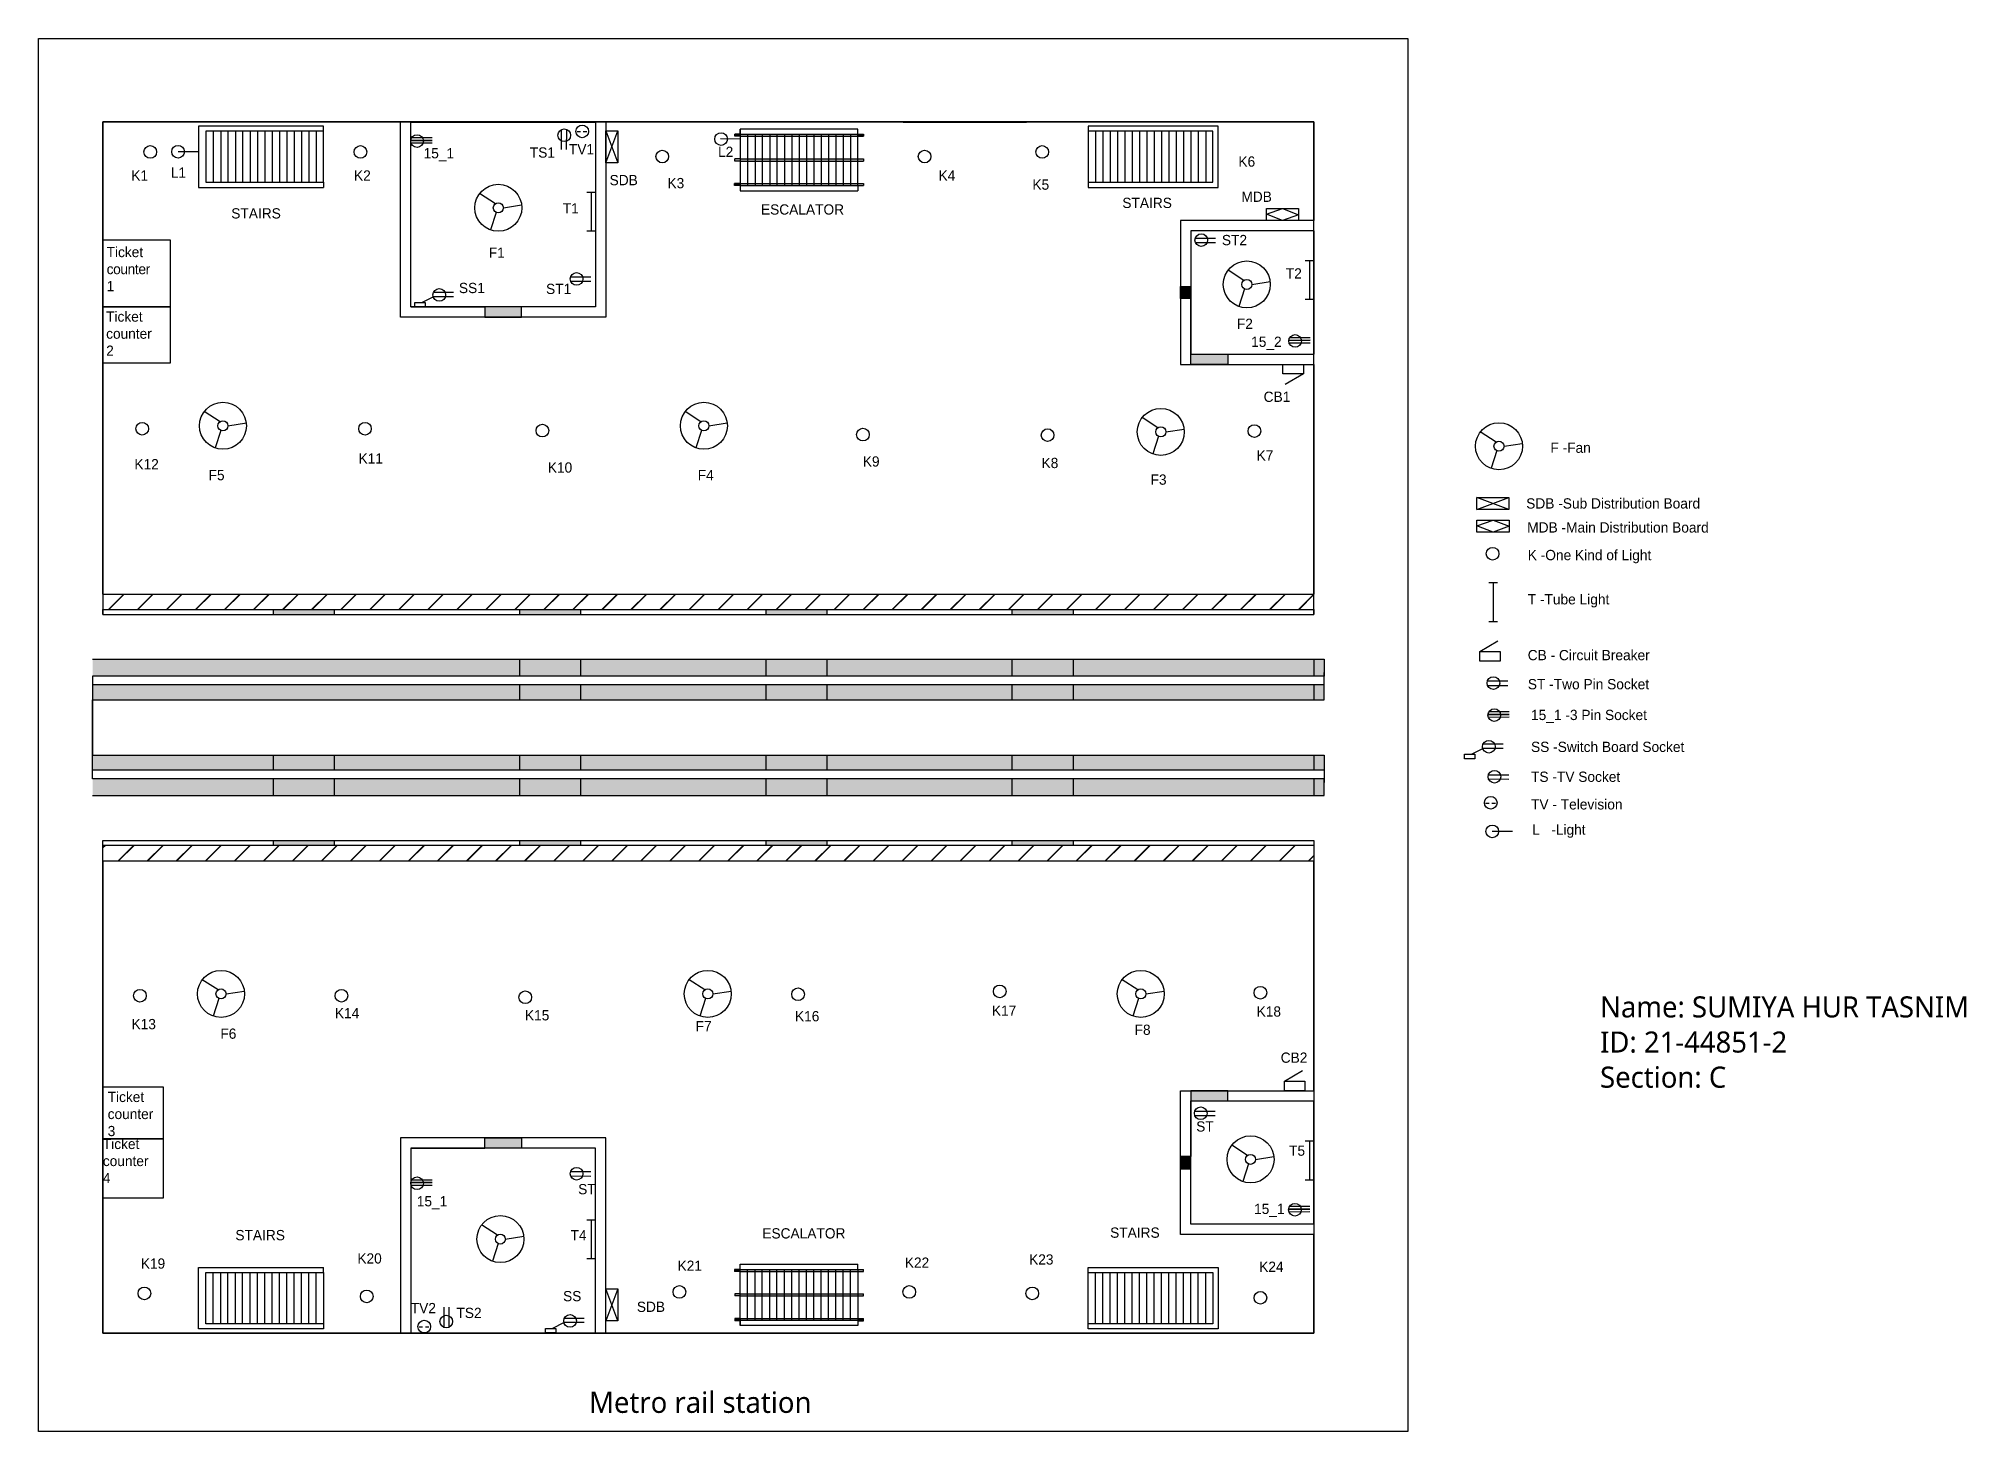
# Model space of a CAD drawing. Header units: inches. Extents: x 2428 to 4307, y 1922 to 3279.
import ezdxf

# ---------------------------------------------------------------- set-up
doc = ezdxf.new("R2010")
doc.units = ezdxf.units.IN
doc.linetypes.add('ACAD_ISO02W100', pattern=[15, 12, -3])
doc.dimstyles.new('Copy of ISO-25', dxfattribs={"dimtxt": 2.5, "dimasz": 2.5, "dimexe": 1.25, "dimexo": 0.625, "dimtad": 1, "dimlunit": 4, "dimtxsty": 'Standard', "dimcen": 2.5, "dimadec": 0, "dimazin": 0, "dimtfac": 1, "dimtmove": 0, "dimatfit": 3, "dimfxl": 1, "dimarcsym": 0})

msp = doc.modelspace()

# ---------------------------------------------------------------- hatches: boundary and pattern name
for color, points in [(256, [(3106.7, 3185.8), (3106.7, 3183.8), (3112.1, 3183.8), (3112.1, 3185.8)]), (256, [(3232.1, 3185.8), (3226.6, 3185.8), (3226.6, 3185.6), (3226.6, 3183.8), (3232.1, 3183.8)]), (256, [(3106.6, 3137.7), (3106.6, 3135.7), (3112.1, 3135.8), (3112.1, 3137.8)]), (60, [(3551.1, 3037.6), (3541.1, 3037.6), (3541.1, 3025.6), (3551.1, 3025.6)]), (60, [(2899.1, 3017.6), (2863.1, 3017.6), (2863.1, 3007.6), (2899.1, 3007.6)]), (60, [(3587.1, 2971.6), (3551.1, 2971.6), (3551.1, 2961.6), (3587.1, 2961.6)]), (60, [(2716.9, 2722.8), (2656.9, 2722.8), (2656.9, 2717.8), (2716.9, 2717.8)]), (60, [(2956.9, 2722.8), (2896.9, 2722.8), (2896.9, 2717.8), (2956.9, 2717.8)]), (60, [(3196.9, 2722.8), (3136.9, 2722.8), (3136.9, 2717.8), (3196.9, 2717.8)]), (60, [(3436.9, 2722.8), (3376.9, 2722.8), (3376.9, 2717.8), (3436.9, 2717.8)]), (60, [(3196.9, 2497.8), (3136.9, 2497.8), (3136.9, 2492.8), (3196.9, 2492.8)]), (60, [(3436.9, 2497.8), (3376.9, 2497.8), (3376.9, 2492.8), (3436.9, 2492.8)]), (60, [(3587.1, 2253.9), (3551.1, 2253.9), (3551.1, 2243.9), (3587.1, 2243.9)]), (60, [(2899.1, 2208), (2863.1, 2208), (2863.1, 2198), (2899.1, 2198)]), (60, [(3551.1, 2189.9), (3541.1, 2189.9), (3541.1, 2177.9), (3551.1, 2177.9)]), (256, [(3106.6, 2077.8), (3106.6, 2079.8), (3112.1, 2079.8), (3112.1, 2077.8)]), (256, [(3112.1, 2029.8), (3112.1, 2031.8), (3106.7, 2031.8), (3106.7, 2029.8)]), (256, [(3232.1, 2029.8), (3226.6, 2029.8), (3226.6, 2030), (3226.6, 2031.8), (3232.1, 2031.8)])]:
    msp.add_hatch(color=color).paths.add_polyline_path(points)
h = msp.add_hatch(color=256)
h.paths.add_polyline_path([(3119.3, 3185.8), (3112.1, 3185.8), (3112.1, 3183.8), (3119.3, 3183.8)])
h.paths.add_polyline_path([(3126.5, 3185.8), (3119.3, 3185.8), (3119.3, 3183.8), (3126.5, 3183.8)])
h.paths.add_polyline_path([(3133.6, 3185.8), (3126.5, 3185.8), (3126.5, 3183.8), (3133.6, 3183.8)])
h.paths.add_polyline_path([(3140.8, 3185.8), (3133.6, 3185.8), (3133.6, 3183.8), (3140.8, 3183.8)])
h.paths.add_polyline_path([(3147.9, 3185.8), (3140.8, 3185.8), (3140.8, 3183.8), (3147.9, 3183.8)])
h.paths.add_polyline_path([(3155.1, 3185.8), (3147.9, 3185.8), (3147.9, 3183.8), (3155.1, 3183.8)])
h.paths.add_polyline_path([(3162.3, 3185.8), (3155.1, 3185.8), (3155.1, 3183.8), (3162.3, 3183.8)])
h.paths.add_polyline_path([(3169.4, 3185.8), (3162.3, 3185.8), (3162.3, 3183.8), (3169.4, 3183.8)])
h.paths.add_polyline_path([(3176.6, 3185.8), (3169.4, 3185.8), (3169.4, 3183.8), (3176.6, 3183.8)])
h.paths.add_polyline_path([(3183.7, 3185.8), (3176.6, 3185.8), (3176.6, 3183.8), (3183.7, 3183.8)])
h.paths.add_polyline_path([(3190.9, 3185.8), (3183.7, 3185.8), (3183.7, 3183.8), (3190.9, 3183.8)])
h.paths.add_polyline_path([(3198, 3185.8), (3190.9, 3185.8), (3190.9, 3183.8), (3198, 3183.8)])
h.paths.add_polyline_path([(3205.2, 3185.8), (3198, 3185.8), (3198, 3183.8), (3205.2, 3183.8)])
h.paths.add_polyline_path([(3212.4, 3185.8), (3205.2, 3185.8), (3205.2, 3183.8), (3212.4, 3183.8)])
h.paths.add_polyline_path([(3219.5, 3185.8), (3212.4, 3185.8), (3212.4, 3183.8), (3219.5, 3183.8)])
h.paths.add_polyline_path([(3226.6, 3185.8), (3219.5, 3185.8), (3219.5, 3183.8), (3226.6, 3183.8)])
h = msp.add_hatch(color=256)
h.paths.add_polyline_path([(3232.1, 3137.7), (3226.6, 3137.7), (3226.6, 3135.8), (3226.6, 3135.7), (3232.1, 3135.7)])
h.paths.add_polyline_path([(3232.1, 3161.7), (3226.6, 3161.7), (3226.6, 3159.7), (3232.1, 3159.7)])
h.paths.add_polyline_path([(3112.1, 3161.7), (3106.7, 3161.7), (3106.7, 3159.6), (3112.1, 3159.6)])
h = msp.add_hatch(color=256)
h.paths.add_polyline_path([(3112.1, 3161.7), (3112.1, 3159.7), (3119.3, 3159.7), (3119.3, 3161.7)])
h.paths.add_polyline_path([(3119.3, 3161.7), (3119.3, 3159.7), (3126.5, 3159.7), (3126.5, 3161.7)])
h.paths.add_polyline_path([(3133.6, 3159.7), (3133.6, 3161.7), (3126.5, 3161.7), (3126.5, 3159.7)])
h.paths.add_polyline_path([(3140.8, 3159.7), (3140.8, 3161.7), (3133.6, 3161.7), (3133.6, 3159.7)])
h.paths.add_polyline_path([(3147.9, 3161.7), (3140.8, 3161.7), (3140.8, 3159.7), (3147.9, 3159.7)])
h.paths.add_polyline_path([(3147.9, 3161.7), (3147.9, 3159.7), (3155.1, 3159.7), (3155.1, 3161.7)])
h.paths.add_polyline_path([(3155.1, 3161.7), (3155.1, 3159.7), (3162.3, 3159.7), (3162.3, 3161.7)])
h.paths.add_polyline_path([(3169.4, 3159.7), (3169.4, 3161.7), (3162.3, 3161.7), (3162.3, 3159.7)])
h.paths.add_polyline_path([(3169.4, 3161.7), (3169.4, 3159.7), (3176.6, 3159.7), (3176.6, 3161.7)])
h.paths.add_polyline_path([(3183.7, 3159.7), (3183.7, 3161.7), (3176.6, 3161.7), (3176.6, 3159.7)])
h.paths.add_polyline_path([(3183.7, 3161.7), (3183.7, 3159.7), (3190.9, 3159.7), (3190.9, 3161.7)])
h.paths.add_polyline_path([(3198, 3159.7), (3198, 3161.7), (3190.9, 3161.7), (3190.9, 3159.7)])
h.paths.add_polyline_path([(3198, 3161.7), (3198, 3159.7), (3205.2, 3159.7), (3205.2, 3161.7)])
h.paths.add_polyline_path([(3205.2, 3159.7), (3212.4, 3159.7), (3212.4, 3161.7), (3205.2, 3161.7)])
h.paths.add_polyline_path([(3219.5, 3161.7), (3212.4, 3161.7), (3212.4, 3159.7), (3219.5, 3159.7)])
h.paths.add_polyline_path([(3219.5, 3161.7), (3219.5, 3159.7), (3226.6, 3159.7), (3226.6, 3161.7)])
h = msp.add_hatch(color=256)
h.paths.add_polyline_path([(3119.3, 3137.8), (3112.1, 3137.8), (3112.1, 3135.8), (3119.3, 3135.8)])
h.paths.add_polyline_path([(3126.5, 3137.8), (3119.3, 3137.8), (3119.3, 3135.8), (3126.5, 3135.8)])
h.paths.add_polyline_path([(3133.6, 3137.8), (3126.5, 3137.8), (3126.5, 3135.8), (3133.6, 3135.8)])
h.paths.add_polyline_path([(3140.8, 3137.8), (3133.6, 3137.8), (3133.6, 3135.8), (3140.8, 3135.8)])
h.paths.add_polyline_path([(3147.9, 3137.8), (3140.8, 3137.8), (3140.8, 3135.8), (3147.9, 3135.8)])
h.paths.add_polyline_path([(3155.1, 3137.8), (3147.9, 3137.8), (3147.9, 3135.8), (3155.1, 3135.8)])
h.paths.add_polyline_path([(3162.3, 3137.8), (3155.1, 3137.8), (3155.1, 3135.8), (3162.3, 3135.8)])
h.paths.add_polyline_path([(3169.4, 3137.8), (3162.3, 3137.8), (3162.3, 3135.8), (3169.4, 3135.8)])
h.paths.add_polyline_path([(3176.6, 3137.8), (3169.4, 3137.8), (3169.4, 3135.8), (3176.6, 3135.8)])
h.paths.add_polyline_path([(3183.7, 3137.8), (3176.6, 3137.8), (3176.6, 3135.8), (3183.7, 3135.8)])
h.paths.add_polyline_path([(3190.9, 3137.8), (3183.7, 3137.8), (3183.7, 3135.8), (3190.9, 3135.8)])
h.paths.add_polyline_path([(3198, 3137.8), (3190.9, 3137.8), (3190.9, 3135.8), (3198, 3135.8)])
h.paths.add_polyline_path([(3205.2, 3137.8), (3198, 3137.8), (3198, 3135.8), (3205.2, 3135.8)])
h.paths.add_polyline_path([(3212.4, 3137.8), (3205.2, 3137.8), (3205.2, 3135.8), (3212.4, 3135.8)])
h.paths.add_polyline_path([(3219.5, 3137.8), (3212.4, 3137.8), (3212.4, 3135.8), (3219.5, 3135.8)])
h.paths.add_polyline_path([(3226.6, 3137.8), (3219.5, 3137.8), (3219.5, 3135.8), (3226.6, 3135.8)])
h = msp.add_hatch()
h.set_pattern_fill('JIS_LC_20', color=256, style=0)
h.paths.add_polyline_path([(3671.1, 2737.8), (2491.1, 2737.8), (2491.1, 2722.8), (3671.1, 2722.8)])
h = msp.add_hatch(color=7)
h.paths.add_polyline_path([(3681.1, 2674.2), (2481.1, 2674.2), (2481.1, 2657.7), (3681.1, 2657.7)])
h.paths.add_polyline_path([(3681.1, 2580.9), (2481.1, 2580.9), (2481.1, 2566.2), (3681.1, 2566.2)])
h = msp.add_hatch(color=7)
h.paths.add_polyline_path([(3681.1, 2541.4), (2481.1, 2541.4), (2481.1, 2557.8), (3681.1, 2557.8)])
h.paths.add_polyline_path([(3681.1, 2634.7), (2481.1, 2634.7), (2481.1, 2649.3), (3681.1, 2649.3)])
h = msp.add_hatch()
h.set_pattern_fill('JIS_LC_20', color=256, style=0)
h.paths.add_polyline_path([(3671.1, 2492.8), (2491.1, 2492.8), (2491.1, 2477.8), (3671.1, 2477.8)])
h = msp.add_hatch(color=60)
h.paths.add_polyline_path([(2716.9, 2497.8), (2656.9, 2497.8), (2656.9, 2492.8), (2716.9, 2492.8)])
h.paths.add_polyline_path([(2956.9, 2497.8), (2896.9, 2497.8), (2896.9, 2492.8), (2956.9, 2492.8)])
h = msp.add_hatch(color=256)
h.paths.add_polyline_path([(3232.1, 2077.8), (3226.6, 2077.8), (3226.6, 2079.8), (3226.6, 2079.8), (3232.1, 2079.8)])
h.paths.add_polyline_path([(3232.1, 2053.9), (3226.6, 2053.9), (3226.6, 2055.9), (3232.1, 2055.9)])
h.paths.add_polyline_path([(3112.1, 2053.9), (3106.7, 2053.9), (3106.7, 2055.9), (3112.1, 2055.9)])
h = msp.add_hatch(color=256)
h.paths.add_polyline_path([(3119.3, 2077.8), (3112.1, 2077.8), (3112.1, 2079.8), (3119.3, 2079.8)])
h.paths.add_polyline_path([(3126.5, 2077.8), (3119.3, 2077.8), (3119.3, 2079.8), (3126.5, 2079.8)])
h.paths.add_polyline_path([(3133.6, 2077.8), (3126.5, 2077.8), (3126.5, 2079.8), (3133.6, 2079.8)])
h.paths.add_polyline_path([(3140.8, 2077.8), (3133.6, 2077.8), (3133.6, 2079.8), (3140.8, 2079.8)])
h.paths.add_polyline_path([(3147.9, 2077.8), (3140.8, 2077.8), (3140.8, 2079.8), (3147.9, 2079.8)])
h.paths.add_polyline_path([(3155.1, 2077.8), (3147.9, 2077.8), (3147.9, 2079.8), (3155.1, 2079.8)])
h.paths.add_polyline_path([(3162.3, 2077.8), (3155.1, 2077.8), (3155.1, 2079.8), (3162.3, 2079.8)])
h.paths.add_polyline_path([(3169.4, 2077.8), (3162.3, 2077.8), (3162.3, 2079.8), (3169.4, 2079.8)])
h.paths.add_polyline_path([(3176.6, 2077.8), (3169.4, 2077.8), (3169.4, 2079.8), (3176.6, 2079.8)])
h.paths.add_polyline_path([(3183.7, 2077.8), (3176.6, 2077.8), (3176.6, 2079.8), (3183.7, 2079.8)])
h.paths.add_polyline_path([(3190.9, 2077.8), (3183.7, 2077.8), (3183.7, 2079.8), (3190.9, 2079.8)])
h.paths.add_polyline_path([(3198, 2077.8), (3190.9, 2077.8), (3190.9, 2079.8), (3198, 2079.8)])
h.paths.add_polyline_path([(3205.2, 2077.8), (3198, 2077.8), (3198, 2079.8), (3205.2, 2079.8)])
h.paths.add_polyline_path([(3212.4, 2077.8), (3205.2, 2077.8), (3205.2, 2079.8), (3212.4, 2079.8)])
h.paths.add_polyline_path([(3219.5, 2077.8), (3212.4, 2077.8), (3212.4, 2079.8), (3219.5, 2079.8)])
h.paths.add_polyline_path([(3226.6, 2077.8), (3219.5, 2077.8), (3219.5, 2079.8), (3226.6, 2079.8)])
h = msp.add_hatch(color=256)
h.paths.add_polyline_path([(3119.3, 2053.9), (3119.3, 2055.9), (3112.1, 2055.9), (3112.1, 2053.9)])
h.paths.add_polyline_path([(3126.5, 2053.9), (3126.5, 2055.9), (3119.3, 2055.9), (3119.3, 2053.9)])
h.paths.add_polyline_path([(3126.5, 2055.9), (3126.5, 2053.9), (3133.6, 2053.9), (3133.6, 2055.9)])
h.paths.add_polyline_path([(3133.6, 2055.9), (3133.6, 2053.9), (3140.8, 2053.9), (3140.8, 2055.9)])
h.paths.add_polyline_path([(3147.9, 2055.9), (3140.8, 2055.9), (3140.8, 2053.9), (3147.9, 2053.9)])
h.paths.add_polyline_path([(3155.1, 2053.9), (3155.1, 2055.9), (3147.9, 2055.9), (3147.9, 2053.9)])
h.paths.add_polyline_path([(3162.3, 2053.9), (3162.3, 2055.9), (3155.1, 2055.9), (3155.1, 2053.9)])
h.paths.add_polyline_path([(3162.3, 2055.9), (3162.3, 2053.9), (3169.4, 2053.9), (3169.4, 2055.9)])
h.paths.add_polyline_path([(3176.6, 2053.9), (3176.6, 2055.9), (3169.4, 2055.9), (3169.4, 2053.9)])
h.paths.add_polyline_path([(3176.6, 2055.9), (3176.6, 2053.9), (3183.7, 2053.9), (3183.7, 2055.9)])
h.paths.add_polyline_path([(3190.9, 2053.9), (3190.9, 2055.9), (3183.7, 2055.9), (3183.7, 2053.9)])
h.paths.add_polyline_path([(3190.9, 2055.9), (3190.9, 2053.9), (3198, 2053.9), (3198, 2055.9)])
h.paths.add_polyline_path([(3205.2, 2053.9), (3205.2, 2055.9), (3198, 2055.9), (3198, 2053.9)])
h.paths.add_polyline_path([(3205.2, 2053.9), (3212.4, 2053.9), (3212.4, 2055.9), (3205.2, 2055.9)])
h.paths.add_polyline_path([(3219.5, 2055.9), (3212.4, 2055.9), (3212.4, 2053.9), (3219.5, 2053.9)])
h.paths.add_polyline_path([(3226.6, 2053.9), (3226.6, 2055.9), (3219.5, 2055.9), (3219.5, 2053.9)])
h = msp.add_hatch(color=256)
h.paths.add_polyline_path([(3119.3, 2029.8), (3112.1, 2029.8), (3112.1, 2031.8), (3119.3, 2031.8)])
h.paths.add_polyline_path([(3126.5, 2029.8), (3119.3, 2029.8), (3119.3, 2031.8), (3126.5, 2031.8)])
h.paths.add_polyline_path([(3133.6, 2029.8), (3126.5, 2029.8), (3126.5, 2031.8), (3133.6, 2031.8)])
h.paths.add_polyline_path([(3140.8, 2029.8), (3133.6, 2029.8), (3133.6, 2031.8), (3140.8, 2031.8)])
h.paths.add_polyline_path([(3147.9, 2029.8), (3140.8, 2029.8), (3140.8, 2031.8), (3147.9, 2031.8)])
h.paths.add_polyline_path([(3155.1, 2029.8), (3147.9, 2029.8), (3147.9, 2031.8), (3155.1, 2031.8)])
h.paths.add_polyline_path([(3162.3, 2029.8), (3155.1, 2029.8), (3155.1, 2031.8), (3162.3, 2031.8)])
h.paths.add_polyline_path([(3169.4, 2029.8), (3162.3, 2029.8), (3162.3, 2031.8), (3169.4, 2031.8)])
h.paths.add_polyline_path([(3176.6, 2029.8), (3169.4, 2029.8), (3169.4, 2031.8), (3176.6, 2031.8)])
h.paths.add_polyline_path([(3183.7, 2029.8), (3176.6, 2029.8), (3176.6, 2031.8), (3183.7, 2031.8)])
h.paths.add_polyline_path([(3190.9, 2029.8), (3183.7, 2029.8), (3183.7, 2031.8), (3190.9, 2031.8)])
h.paths.add_polyline_path([(3198, 2029.8), (3190.9, 2029.8), (3190.9, 2031.8), (3198, 2031.8)])
h.paths.add_polyline_path([(3205.2, 2029.8), (3198, 2029.8), (3198, 2031.8), (3205.2, 2031.8)])
h.paths.add_polyline_path([(3212.4, 2029.8), (3205.2, 2029.8), (3205.2, 2031.8), (3212.4, 2031.8)])
h.paths.add_polyline_path([(3219.5, 2029.8), (3212.4, 2029.8), (3212.4, 2031.8), (3219.5, 2031.8)])
h.paths.add_polyline_path([(3226.6, 2029.8), (3219.5, 2029.8), (3219.5, 2031.8), (3226.6, 2031.8)])

# ---------------------------------------------------------------- linework, layer by layer
for p, q in [((2491.1, 3197.8), (2584.5, 3197.8)), ((2491.1, 3197.8), (2491.1, 2717.8)), ((2491.1, 3197.8), (2731.1, 3197.8)), ((2584.4, 3193.8), (2584.4, 3188.8)), ((2706, 3188.8), (2706, 3193.8)), ((2731.1, 3197.8), (2791.1, 3197.8)), ((2775.8, 3197.8), (2895.8, 3197.8)), ((2791.1, 3197.8), (2911.1, 3197.8)), ((2911.1, 3197.8), (2971.1, 3197.8)), ((2971.1, 3197.8), (3211.1, 3197.8)), ((2971.1, 3197.8), (3043.1, 3197.8)), ((3211.1, 3197.8), (3271.1, 3197.8)), ((3211.1, 3197.8), (3271.1, 3197.8)), ((3271, 3197.8), (3391, 3197.8)), ((3271, 3197.6), (3391, 3197.6)), ((3275.5, 3197.8), (3395.5, 3197.8)), ((3451.1, 3193.8), (3451.1, 3188.8)), ((3577.7, 3197.8), (3671.1, 3197.8)), ((2584.4, 3188.8), (2584.4, 3134)), ((2591.5, 3188.8), (2591.5, 3139)), ((2598.7, 3188.8), (2598.7, 3139)), ((2605.9, 3188.8), (2605.9, 3139)), ((2613, 3188.8), (2613, 3139)), ((2620.2, 3188.8), (2620.2, 3139)), ((2627.3, 3188.8), (2627.3, 3139)), ((2634.5, 3188.8), (2634.5, 3139)), ((2641.6, 3188.8), (2641.6, 3139)), ((2648.8, 3188.8), (2648.8, 3139)), ((2656, 3188.8), (2656, 3139)), ((2663.1, 3188.8), (2663.1, 3139)), ((2670.3, 3188.8), (2670.3, 3139)), ((2677.4, 3188.8), (2677.4, 3139)), ((2684.6, 3188.8), (2684.6, 3139)), ((2691.7, 3188.8), (2691.7, 3139)), ((2698.9, 3188.8), (2698.9, 3139)), ((2811.8, 3179.8), (2791.1, 3179.8)), ((2791.1, 3179.8), (2811.8, 3179.8)), ((2811.8, 3177.2), (2791.5, 3177.1)), ((2792.2, 3182.7), (2811.8, 3182.7)), ((2938, 3170.8), (2938.1, 3190.4)), ((2942.7, 3190.6), (2942.6, 3170.8)), ((2953.1, 3188.4), (2956.4, 3188.4)), ((2959.2, 3188.4), (2962.7, 3188.4)), ((2981.1, 3189.2), (2992.7, 3157.9)), ((2981.1, 3157.9), (2992.7, 3189.2)), ((3112.5, 3181.1), (3092.9, 3181.2)), ((3112.1, 3185.8), (3106.7, 3185.8)), ((3106.7, 3183.8), (3106.7, 3185.8)), ((3112.1, 3183.8), (3106.7, 3183.8)), ((3112.1, 3183.8), (3112.1, 3190.6)), ((3112.1, 3190.6), (3112.1, 3130.8)), ((3112.1, 3185.8), (3112.1, 3185.8)), ((3112.1, 3185.8), (3112.1, 3183.8)), ((3112.1, 3185.6), (3112.1, 3135.8)), ((3112.1, 3183.8), (3226.6, 3183.8)), ((3119.3, 3185.6), (3119.3, 3135.8)), ((3126.5, 3185.6), (3126.5, 3135.8)), ((3133.6, 3185.6), (3133.6, 3135.8)), ((3140.8, 3185.6), (3140.8, 3135.8)), ((3147.9, 3185.6), (3147.9, 3135.8)), ((3155.1, 3185.6), (3155.1, 3135.8)), ((3162.3, 3185.6), (3162.3, 3135.8)), ((3169.4, 3185.6), (3169.4, 3135.8)), ((3176.6, 3185.6), (3176.6, 3135.8)), ((3183.7, 3185.6), (3183.7, 3135.8)), ((3190.9, 3185.6), (3190.9, 3135.8)), ((3198, 3185.6), (3198, 3135.8)), ((3205.2, 3185.6), (3205.2, 3135.8)), ((3212.4, 3185.6), (3212.4, 3135.8)), ((3219.5, 3185.6), (3219.5, 3135.8)), ((3226.6, 3185.6), (3226.6, 3190.6)), ((3226.6, 3185.8), (3232.1, 3185.8)), ((3226.6, 3183.8), (3232.1, 3183.8)), ((3232.1, 3185.8), (3232.1, 3183.8)), ((3451.1, 3188.8), (3451.1, 3134)), ((3458.2, 3188.8), (3458.2, 3139)), ((3465.4, 3188.8), (3465.4, 3139)), ((3472.5, 3188.8), (3472.5, 3139)), ((3479.7, 3188.8), (3479.7, 3139)), ((3486.9, 3188.8), (3486.9, 3139)), ((3494, 3188.8), (3494, 3139)), ((3501.2, 3188.8), (3501.2, 3139)), ((3508.3, 3188.8), (3508.3, 3139)), ((3515.5, 3188.8), (3515.5, 3139)), ((3522.7, 3188.8), (3522.7, 3139)), ((3529.8, 3188.8), (3529.8, 3139)), ((3537, 3188.8), (3537, 3139)), ((3544.1, 3188.8), (3544.1, 3139)), ((3551.3, 3188.8), (3551.3, 3139)), ((3558.4, 3188.8), (3558.4, 3139)), ((3565.6, 3188.8), (3565.6, 3139)), ((2584, 3168.7), (2564.4, 3168.8)), ((2992.7, 3157.9), (2981.1, 3157.9)), ((3112.1, 3161.7), (3106.7, 3161.7)), ((3106.7, 3159.6), (3106.7, 3161.7)), ((3106.7, 3161.7), (3106.7, 3161.7)), ((3112.1, 3159.6), (3106.7, 3159.6)), ((3112.1, 3161.7), (3226.6, 3161.7)), ((3112.1, 3159.7), (3226.6, 3159.7)), ((3226.6, 3161.7), (3232.1, 3161.7)), ((3226.6, 3159.7), (3232.1, 3159.7)), ((3232.1, 3161.7), (3232.1, 3159.7)), ((2706, 3139), (2706, 3134)), ((3112.1, 3137.8), (3106.6, 3137.7)), ((3106.6, 3135.7), (3106.6, 3137.7)), ((3112.1, 3137.8), (3226.6, 3137.8)), ((3226.6, 3137.7), (3232.1, 3137.7)), ((3232.1, 3137.7), (3232.1, 3135.7)), ((2873.5, 3118.1), (2858.1, 3127.9)), ((2971.1, 3129.1), (2962.7, 3129.1)), ((2966.9, 3129.1), (2966.9, 3091.7)), ((3112.1, 3135.8), (3106.6, 3135.7)), ((3112.1, 3135.8), (3226.6, 3135.8)), ((3226.6, 3135.8), (3226.6, 3130.8)), ((3226.6, 3135.7), (3232.1, 3135.7)), ((2874.2, 3109.7), (2868.7, 3092.5)), ((2881.3, 3114.1), (2899.1, 3116.9)), ((3624.9, 3107.8), (3640.5, 3113.3)), ((3640.5, 3101.6), (3624.9, 3107.8)), ((3640.5, 3113.3), (3656.1, 3107.4)), ((3656.1, 3107.4), (3640.5, 3101.6)), ((2962.7, 3091.7), (2971.1, 3091.7)), ((3555.5, 3084.6), (3575.3, 3084.6)), ((3575.3, 3080), (3555.7, 3080.1)), ((3671.1, 3062.5), (3662.7, 3062.5)), ((3666.9, 3062.5), (3666.9, 3025)), ((3671.1, 3062.5), (3671.1, 3062.5)), ((2946.8, 3046.8), (2966.6, 3046.8)), ((3602.9, 3043.4), (3587.4, 3053.3)), ((2832.7, 3027.5), (2812.8, 3027.5)), ((2813.2, 3031.9), (2832.7, 3031.9)), ((2966.6, 3042.2), (2947, 3042.2)), ((3541.1, 3025.6), (3541.1, 3037.6)), ((3541.1, 3037.6), (3551.1, 3037.6)), ((3551.1, 3025.6), (3541.1, 3025.6)), ((3551.1, 3037.6), (3551.1, 3025.6)), ((3551.1, 2971.6), (3551.1, 3025.6)), ((3603.5, 3035.1), (3598, 3017.9)), ((3610.6, 3039.5), (3628.4, 3042.3)), ((3662.7, 3025), (3671.1, 3025)), ((2791.1, 3017.6), (2863.1, 3017.6)), ((2863.1, 3017.6), (2863.1, 3007.6)), ((2863.1, 3007.6), (2899.1, 3007.6)), ((2899.1, 3007.6), (2899.1, 3017.6)), ((3647.7, 2987.9), (3667.3, 2987.9)), ((3551.1, 2971.6), (3587.1, 2971.6)), ((3551.1, 2961.6), (3551.1, 2971.6)), ((3587.1, 2971.6), (3587.1, 2961.6)), ((3667.3, 2985), (3646.6, 2984.9)), ((3646.6, 2984.9), (3667.3, 2985)), ((3667.3, 2982.3), (3647, 2982.2)), ((3587.1, 2961.6), (3551.1, 2961.6)), ((3660.8, 2952.2), (3643, 2941.8)), ((2605.3, 2905.6), (2589.9, 2915.5)), ((3073.8, 2905.6), (3058.4, 2915.5)), ((2606, 2897.3), (2600.5, 2880.1)), ((2613, 2901.7), (2630.9, 2904.5)), ((3074.5, 2897.3), (3069, 2880.1)), ((3081.5, 2901.7), (3099.4, 2904.5)), ((3519, 2899.8), (3503.6, 2909.7)), ((3526.7, 2895.8), (3544.6, 2898.6)), ((3848.5, 2885.8), (3833.1, 2895.7)), ((3519.7, 2891.5), (3514.2, 2874.3)), ((3849.2, 2877.5), (3843.7, 2860.3)), ((3856.3, 2881.8), (3874.1, 2884.6)), ((3829.7, 2820.2), (3861, 2831.8)), ((3861, 2820.2), (3829.7, 2831.8)), ((3861, 2831.8), (3861, 2820.2)), ((3829.9, 2804.3), (3845.6, 2809.8)), ((3845.6, 2798.2), (3829.9, 2804.3)), ((3845.6, 2809.8), (3861.2, 2804)), ((3861.2, 2804), (3845.6, 2798.2)), ((3849.9, 2748.6), (3841.5, 2748.6)), ((3845.7, 2748.6), (3845.7, 2711.1)), ((2491.1, 2737.8), (3671.1, 2737.8)), ((2716.9, 2737.8), (2896.9, 2737.8)), ((2956.9, 2737.8), (3136.9, 2737.8)), ((3196.9, 2737.8), (3376.9, 2737.8)), ((2491.1, 2717.8), (2491.1, 2722.8)), ((2491.1, 2722.8), (3671.1, 2722.8)), ((2491.1, 2717.8), (3671.1, 2717.8)), ((2656.9, 2722.8), (2656.9, 2717.8)), ((2716.9, 2717.8), (2716.9, 2722.8)), ((2731.1, 2717.8), (2971.1, 2717.8)), ((2896.9, 2722.8), (2896.9, 2717.8)), ((2956.9, 2717.8), (2956.9, 2722.8)), ((3136.9, 2722.8), (3136.9, 2717.8)), ((3196.9, 2717.8), (3196.9, 2722.8)), ((3211.1, 2717.8), (3451.1, 2717.8)), ((3376.9, 2722.8), (3376.9, 2717.8)), ((3436.9, 2717.8), (3436.9, 2722.8)), ((3671.1, 2722.8), (3671.1, 2717.8)), ((3841.5, 2711.1), (3849.9, 2711.1)), ((3832.6, 2681.9), (3850.3, 2692.3)), ((2481.1, 2674.2), (3681.1, 2674.2)), ((2896.9, 2674.2), (2896.9, 2657.7)), ((2956.9, 2657.7), (2956.9, 2674.2)), ((3136.9, 2674.2), (3136.9, 2657.7)), ((3196.9, 2657.7), (3196.9, 2674.2)), ((3376.9, 2674.2), (3376.9, 2657.7)), ((3436.9, 2657.7), (3436.9, 2674.2)), ((3671.1, 2674.2), (3671.1, 2657.7)), ((3681.1, 2674.2), (3681.1, 2657.7)), ((3681.1, 2657.7), (2481.1, 2657.7)), ((2481.1, 2657.7), (2481.1, 2580.9)), ((3681.1, 2649.3), (2481.1, 2649.3)), ((2896.9, 2649.3), (2896.9, 2634.7)), ((2956.9, 2634.7), (2956.9, 2649.3)), ((3136.9, 2649.3), (3136.9, 2634.7)), ((3196.9, 2634.7), (3196.9, 2649.3)), ((3376.9, 2649.3), (3376.9, 2634.7)), ((3436.9, 2634.7), (3436.9, 2649.3)), ((3671.1, 2649.3), (3671.1, 2634.7)), ((3681.1, 2634.7), (3681.1, 2661.3)), ((3840.2, 2653.1), (3860, 2653.1)), ((2481.1, 2557.8), (2481.1, 2634.7)), ((2481.1, 2634.7), (3681.1, 2634.7)), ((3860, 2648.5), (3840.4, 2648.5)), ((3861.4, 2620.4), (3840.7, 2620.3)), ((3840.7, 2620.3), (3861.4, 2620.4)), ((3861.4, 2617.7), (3841.1, 2617.6)), ((3841.8, 2623.3), (3861.4, 2623.3)), ((2481.1, 2580.9), (3681.1, 2580.9)), ((2656.9, 2580.9), (2656.9, 2566.2)), ((2716.9, 2566.2), (2716.9, 2580.9)), ((2896.9, 2580.9), (2896.9, 2566.2)), ((2956.9, 2566.2), (2956.9, 2580.9)), ((3136.9, 2580.9), (3136.9, 2566.2)), ((3196.9, 2566.2), (3196.9, 2580.9)), ((3376.9, 2580.9), (3376.9, 2566.2)), ((3436.9, 2566.2), (3436.9, 2580.9)), ((3671.1, 2580.9), (3671.1, 2566.2)), ((3681.1, 2580.9), (3681.1, 2554.3)), ((3855.4, 2587.3), (3835.6, 2587.3)), ((3835.9, 2591.7), (3855.4, 2591.7)), ((3681.1, 2566.2), (2481.1, 2566.2)), ((3681.1, 2557.8), (2481.1, 2557.8)), ((2656.9, 2557.8), (2656.9, 2541.4)), ((2716.9, 2541.4), (2716.9, 2557.8)), ((2896.9, 2557.8), (2896.9, 2541.4)), ((2956.9, 2541.4), (2956.9, 2557.8)), ((3136.9, 2557.8), (3136.9, 2541.4)), ((3196.9, 2541.4), (3196.9, 2557.8)), ((3376.9, 2557.8), (3376.9, 2541.4)), ((3436.9, 2541.4), (3436.9, 2557.8)), ((3671.1, 2557.8), (3671.1, 2541.4)), ((3681.1, 2541.4), (3681.1, 2557.8)), ((3841.2, 2561.8), (3861, 2561.8)), ((3861, 2557.2), (3841.4, 2557.3)), ((2481.1, 2541.4), (3681.1, 2541.4)), ((3838.3, 2534.2), (3841.7, 2534.2)), ((3844.4, 2534.2), (3847.9, 2534.2)), ((3864.4, 2506.5), (3844.8, 2506.5)), ((2491.1, 2017.8), (2491.1, 2497.8)), ((2491.1, 2497.8), (3671.1, 2497.8)), ((3671.1, 2492.8), (2491.1, 2492.8)), ((2656.9, 2497.8), (2656.9, 2492.8)), ((2716.9, 2492.8), (2716.9, 2497.8)), ((2731.1, 2497.8), (2971.1, 2497.8)), ((2896.9, 2497.8), (2896.9, 2492.8)), ((2956.9, 2492.8), (2956.9, 2497.8)), ((3136.9, 2497.8), (3136.9, 2492.8)), ((3196.9, 2492.8), (3196.9, 2497.8)), ((3211.1, 2497.8), (3451.1, 2497.8)), ((3376.9, 2497.8), (3376.9, 2492.8)), ((3436.9, 2492.8), (3436.9, 2497.8)), ((2491.1, 2477.8), (3671.1, 2477.8)), ((2656.9, 2477.8), (2716.9, 2477.8)), ((2896.9, 2477.8), (2956.9, 2477.8)), ((3136.9, 2477.8), (3196.9, 2477.8)), ((3376.9, 2477.8), (3436.9, 2477.8)), ((2603.3, 2352.1), (2587.9, 2362)), ((2611.1, 2348.2), (2628.9, 2351)), ((3077.7, 2352.1), (3062.3, 2362)), ((3085.4, 2348.2), (3103.3, 2351)), ((3499.6, 2352.1), (3484.2, 2362)), ((3507.3, 2348.2), (3525.1, 2351)), ((2604, 2343.8), (2598.5, 2326.6)), ((3078.4, 2343.8), (3072.9, 2326.6)), ((3500.2, 2343.8), (3494.7, 2326.6)), ((3642.3, 2263.3), (3660.1, 2273.7)), ((3587.1, 2253.9), (3551.1, 2253.9)), ((3551.1, 2253.9), (3551.1, 2243.9)), ((3551.1, 2243.9), (3587.1, 2243.9)), ((3551.1, 2243.9), (3551.1, 2189.9)), ((3587.1, 2243.9), (3587.1, 2253.9)), ((3555, 2233.9), (3574.8, 2233.9)), ((3574.8, 2229.3), (3555.2, 2229.4)), ((2791.1, 2198), (2863.1, 2198)), ((2863.1, 2198), (2863.1, 2208)), ((2863.1, 2208), (2899.1, 2208)), ((2899.1, 2198), (2863.1, 2198)), ((2899.1, 2208), (2899.1, 2198)), ((3606.5, 2190.9), (3591.1, 2200.8)), ((3671.1, 2204.6), (3662.7, 2204.6)), ((3666.9, 2204.6), (3666.9, 2167.1)), ((3551.1, 2189.9), (3541.1, 2189.9)), ((3541.1, 2189.9), (3541.1, 2177.9)), ((3551.1, 2177.9), (3551.1, 2189.9)), ((3607.2, 2182.6), (3601.7, 2165.4)), ((3614.2, 2187), (3632.1, 2189.8)), ((2811.8, 2164.3), (2791.1, 2164.3)), ((2791.1, 2164.3), (2811.8, 2164.3)), ((2811.8, 2161.6), (2791.5, 2161.5)), ((2792.2, 2167.2), (2811.8, 2167.2)), ((2946.8, 2175.1), (2966.6, 2175.1)), ((2966.6, 2170.4), (2947, 2170.5)), ((3541.1, 2177.9), (3551.1, 2177.9)), ((3662.7, 2167.1), (3671.1, 2167.1)), ((2875.5, 2113.2), (2860.1, 2123.1)), ((2971.1, 2127.8), (2962.7, 2127.8)), ((2966.9, 2127.8), (2966.9, 2090.3)), ((3667, 2138.5), (3646.4, 2138.4)), ((3646.4, 2138.4), (3667, 2138.5)), ((3667, 2135.8), (3646.7, 2135.7)), ((3647.4, 2141.4), (3667, 2141.4)), ((2876.2, 2104.9), (2870.7, 2087.7)), ((2883.2, 2109.3), (2901.1, 2112.1)), ((2962.7, 2090.3), (2971.1, 2090.3)), ((2584.4, 2026.8), (2584.4, 2081.6)), ((2591.5, 2026.8), (2591.5, 2076.6)), ((2598.7, 2026.8), (2598.7, 2076.6)), ((2605.9, 2026.8), (2605.9, 2076.6)), ((2613, 2026.8), (2613, 2076.6)), ((2620.2, 2026.8), (2620.2, 2076.6)), ((2627.3, 2026.8), (2627.3, 2076.6)), ((2634.5, 2026.8), (2634.5, 2076.6)), ((2641.6, 2026.8), (2641.6, 2076.6)), ((2648.8, 2026.8), (2648.8, 2076.6)), ((2656, 2026.8), (2656, 2076.6)), ((2663.1, 2026.8), (2663.1, 2076.6)), ((2670.3, 2026.8), (2670.3, 2076.6)), ((2677.4, 2026.8), (2677.4, 2076.6)), ((2684.6, 2026.8), (2684.6, 2076.6)), ((2691.7, 2026.8), (2691.7, 2076.6)), ((2698.9, 2026.8), (2698.9, 2076.6)), ((2706, 2076.6), (2706, 2081.6)), ((3112.1, 2079.8), (3106.6, 2079.8)), ((3106.6, 2079.8), (3106.6, 2077.8)), ((3112.1, 2077.8), (3106.6, 2077.8)), ((3112.1, 2025), (3112.1, 2084.8)), ((3112.1, 2030), (3112.1, 2079.8)), ((3112.1, 2079.8), (3226.6, 2079.8)), ((3112.1, 2077.8), (3226.6, 2077.8)), ((3119.3, 2030), (3119.3, 2079.8)), ((3126.5, 2030), (3126.5, 2079.8)), ((3133.6, 2030), (3133.6, 2079.8)), ((3140.8, 2030), (3140.8, 2079.8)), ((3147.9, 2030), (3147.9, 2079.8)), ((3155.1, 2030), (3155.1, 2079.8)), ((3162.3, 2030), (3162.3, 2079.8)), ((3169.4, 2030), (3169.4, 2079.8)), ((3176.6, 2030), (3176.6, 2079.8)), ((3183.7, 2030), (3183.7, 2079.8)), ((3190.9, 2030), (3190.9, 2079.8)), ((3198, 2030), (3198, 2079.8)), ((3205.2, 2030), (3205.2, 2079.8)), ((3212.4, 2030), (3212.4, 2079.8)), ((3219.5, 2030), (3219.5, 2079.8)), ((3226.6, 2079.8), (3226.6, 2084.8)), ((3226.6, 2079.8), (3232.1, 2079.8)), ((3226.6, 2077.8), (3232.1, 2077.8)), ((3232.1, 2077.8), (3232.1, 2079.8)), ((3451.1, 2026.8), (3451.1, 2081.6)), ((3458.2, 2026.8), (3458.2, 2076.6)), ((3465.4, 2026.8), (3465.4, 2076.6)), ((3472.5, 2026.8), (3472.5, 2076.6)), ((3479.7, 2026.8), (3479.7, 2076.6)), ((3486.9, 2026.8), (3486.9, 2076.6)), ((3494, 2026.8), (3494, 2076.6)), ((3501.2, 2026.8), (3501.2, 2076.6)), ((3508.3, 2026.8), (3508.3, 2076.6)), ((3515.5, 2026.8), (3515.5, 2076.6)), ((3522.7, 2026.8), (3522.7, 2076.6)), ((3529.8, 2026.8), (3529.8, 2076.6)), ((3537, 2026.8), (3537, 2076.6)), ((3544.1, 2026.8), (3544.1, 2076.6)), ((3551.3, 2026.8), (3551.3, 2076.6)), ((3558.4, 2026.8), (3558.4, 2076.6)), ((3565.6, 2026.8), (3565.6, 2076.6)), ((2992.7, 2029.7), (2981.1, 2061)), ((2981.1, 2061), (2992.7, 2061)), ((2992.7, 2061), (2981.1, 2029.7)), ((3112.1, 2055.9), (3106.7, 2055.9)), ((3106.7, 2055.9), (3106.7, 2053.9)), ((3112.1, 2053.9), (3106.7, 2053.9)), ((3106.7, 2053.9), (3106.7, 2053.9)), ((3112.1, 2055.9), (3226.6, 2055.9)), ((3112.1, 2053.9), (3226.6, 2053.9)), ((3226.6, 2055.9), (3232.1, 2055.9)), ((3226.6, 2053.9), (3232.1, 2053.9)), ((3232.1, 2053.9), (3232.1, 2055.9)), ((2823.7, 2023.2), (2823.7, 2043)), ((2828.3, 2043), (2828.2, 2023.4)), ((2940.7, 2032.2), (2960.2, 2032.2)), ((3112.1, 2031.8), (3106.7, 2031.8)), ((3106.7, 2031.8), (3106.7, 2029.8)), ((3112.1, 2029.8), (3106.7, 2029.8)), ((3112.1, 2031.8), (3226.6, 2031.8)), ((3112.1, 2029.8), (3112.1, 2031.8)), ((3112.1, 2031.8), (3112.1, 2025)), ((3112.1, 2029.8), (3112.1, 2029.8)), ((3226.6, 2031.8), (3232.1, 2031.8)), ((3226.6, 2030), (3226.6, 2025)), ((3226.6, 2029.8), (3232.1, 2029.8)), ((3232.1, 2029.8), (3232.1, 2031.8)), ((2491.1, 2017.8), (2731.1, 2017.8)), ((2491.1, 2017.8), (2584.5, 2017.8)), ((2584.4, 2021.8), (2584.4, 2026.8)), ((2706, 2026.8), (2706, 2021.8)), ((2731.1, 2017.8), (2791.1, 2017.8)), ((2775.8, 2017.8), (2895.8, 2017.8)), ((2791.1, 2017.8), (2911.1, 2017.8)), ((2799.2, 2023.9), (2802.5, 2023.9)), ((2805.3, 2023.9), (2808.8, 2023.9)), ((2911.1, 2017.8), (2971.1, 2017.8)), ((2960.2, 2027.9), (2940.3, 2027.9)), ((2971.1, 2017.8), (3211.1, 2017.8)), ((2971.1, 2017.8), (3043.1, 2017.8)), ((3211.1, 2017.8), (3271.1, 2017.8)), ((3211.1, 2017.8), (3271.1, 2017.8)), ((3271, 2017.9), (3391, 2017.9)), ((3271, 2017.8), (3391, 2017.8)), ((3275.5, 2017.8), (3395.5, 2017.8)), ((3451.1, 2021.8), (3451.1, 2026.8)), ((3577.7, 2017.8), (3671.1, 2017.8))]:
    msp.add_line(p, q)
for points in [[(2428.4, 3279), (3762.7, 3279), (3762.7, 1921.9), (2428.4, 1921.9)], [(2491.1, 3197.8), (2491.1, 3197.8), (2491.1, 2967.8), (2491.1, 2967.8)], [(2791.1, 3197.6), (2971.1, 3197.6), (2971.1, 3017.6), (2791.1, 3017.6)], [(2992.7, 3189.2), (2992.7, 3157.9), (2981.1, 3157.9), (2981.1, 3189.2)], [(3451.1, 3139), (3572.7, 3139), (3572.7, 3188.8), (3451.1, 3188.8)], [(3624.9, 3113.3), (3656.1, 3113.3), (3656.1, 3101.6), (3624.9, 3101.6)], [(2491.1, 3082.8), (2556.7, 3082.8), (2556.7, 3017.6), (2491.1, 3017.6)], [(3671.1, 3091.6), (3551.1, 3091.6), (3551.1, 2971.6), (3671.1, 2971.6)], [(2491.1, 3017.6), (2556.7, 3017.6), (2556.7, 2962.9), (2491.1, 2962.9)], [(2795, 3021.9), (2805, 3021.9), (2805, 3017.6), (2795, 3017.6)], [(3660.8, 2952.2), (3640.9, 2952.2), (3640.9, 2961.6), (3660.8, 2961.6)], [(3829.7, 2831.8), (3861, 2831.8), (3861, 2820.2), (3829.7, 2820.2)], [(3829.9, 2809.8), (3861.2, 2809.8), (3861.2, 2798.2), (3829.9, 2798.2)], [(3832.6, 2681.9), (3852.4, 2681.9), (3852.4, 2672.5), (3832.6, 2672.5)], [(3817.7, 2581.7), (3827.7, 2581.7), (3827.7, 2577.4), (3817.7, 2577.4)], [(2491.1, 2257.8), (2549.9, 2257.8), (2549.9, 2207), (2491.1, 2207)], [(3642.3, 2263.3), (3662.1, 2263.3), (3662.1, 2253.9), (3642.3, 2253.9)], [(3671.1, 2123.9), (3551.1, 2123.9), (3551.1, 2243.9), (3671.1, 2243.9)], [(2491.1, 2207), (2549.9, 2207), (2549.9, 2149.3), (2491.1, 2149.3)], [(2791.1, 2018), (2971.1, 2018), (2971.1, 2198), (2791.1, 2198)], [(3451.1, 2076.6), (3572.7, 2076.6), (3572.7, 2026.8), (3451.1, 2026.8)], [(2981.1, 2029.7), (2981.1, 2061), (2992.7, 2061), (2992.7, 2029.7)], [(2922.5, 2022.3), (2932.5, 2022.3), (2932.5, 2018), (2922.5, 2018)]]:
    msp.add_lwpolyline(points, close=True)
for points in [[(2491.1, 2737.8), (2491.1, 3197.8), (2781.1, 3197.8)], [(3671.1, 2717.8), (3671.1, 3197.8), (2491.1, 3197.8), (2491.1, 2717.8)], [(2706, 3193.8), (2584.4, 3193.8)], [(2981.1, 3197.8), (2981.1, 3007.6), (2781.1, 3007.6), (2781.1, 3197.8)], [(2966.1, 3197.8), (2966.1, 3198)], [(2981.1, 3197.8), (3671.1, 3197.8), (3671.1, 3101.6)], [(3451.1, 3134), (3577.7, 3134), (3577.7, 3193.8), (3451.1, 3193.8)], [(2584.4, 3188.8), (2584.4, 3139)], [(2591.5, 3139), (2706, 3139), (2706, 3188.8), (2591.5, 3188.8)], [(3226.6, 3190.6), (3112.1, 3190.6)], [(3112.1, 3135.8), (3226.6, 3135.8), (3226.6, 3185.6), (3112.1, 3185.6)], [(2584.4, 3134), (2706, 3134)], [(3112.1, 3130.8), (3226.6, 3130.8)], [(3671.1, 3101.6), (3541.1, 3101.6), (3541.1, 2961.6), (3671.1, 2961.6)], [(3671.1, 3091.6), (3671.1, 2971.6)], [(3671.1, 2961.6), (3671.1, 2737.8)], [(3671.1, 2497.8), (3671.1, 2017.8), (2491.1, 2017.8), (2491.1, 2497.8)], [(2491.1, 2477.8), (2491.1, 2017.8), (2781.1, 2017.8)], [(3671.1, 2253.9), (3671.1, 2477.8)], [(3671.1, 2113.9), (3541.1, 2113.9), (3541.1, 2253.9), (3671.1, 2253.9)], [(3671.1, 2123.9), (3671.1, 2243.9)], [(2981.1, 2017.8), (2981.1, 2208), (2781.1, 2208), (2781.1, 2017.8)], [(2981.1, 2017.8), (3671.1, 2017.8), (3671.1, 2113.9)], [(2584.4, 2081.6), (2706, 2081.6)], [(2584.4, 2026.8), (2584.4, 2076.6)], [(2591.5, 2076.6), (2706, 2076.6), (2706, 2026.8), (2591.5, 2026.8)], [(3112.1, 2084.8), (3226.6, 2084.8)], [(3112.1, 2079.8), (3226.6, 2079.8), (3226.6, 2030), (3112.1, 2030)], [(3451.1, 2081.6), (3577.7, 2081.6), (3577.7, 2021.8), (3451.1, 2021.8)], [(2706, 2021.8), (2584.4, 2021.8)], [(2966.1, 2017.8), (2966.1, 2017.6)], [(3226.6, 2025), (3112.1, 2025)]]:
    msp.add_lwpolyline(points)
for centre, radius in [((2958.1, 3188.5), 6.17), ((2537.3, 3168.5), 6.17), ((2564.4, 3168.7), 6.17), ((2742.1, 3168.5), 6.17), ((2797.2, 3179.2), 6.17), ((2940.6, 3184.8), 6.17), ((3093.5, 3181.1), 6.17), ((3406.3, 3168.5), 6.17), ((3036.2, 3164.1), 6.17), ((3291.8, 3164.1), 6.17), ((2876.4, 3114.1), 22.9), ((2876.4, 3114.1), 4.89), ((3561.3, 3082.6), 6.17), ((3605.7, 3039.5), 22.9), ((2952.6, 3044.8), 6.17), ((3605.7, 3039.5), 4.89), ((2818.8, 3029.2), 6.17), ((3652.8, 2984.4), 6.17), ((2608.1, 2901.7), 22.9), ((3076.7, 2901.7), 22.9), ((3521.9, 2895.8), 22.9), ((2529.4, 2898.8), 6.17), ((2608.1, 2901.7), 4.89), ((2746.5, 2898.8), 6.17), ((2919.4, 2897.1), 6.17), ((3076.7, 2901.7), 4.89), ((3231.6, 2893.2), 6.17), ((3411.6, 2892.6), 6.17), ((3521.9, 2895.8), 4.89), ((3613.1, 2896.6), 6.17), ((3851.4, 2881.8), 22.9), ((3851.4, 2881.8), 4.89), ((3845.1, 2777.1), 6.17), ((3846, 2651.1), 6.17), ((3846.8, 2619.8), 6.17), ((3841.5, 2589), 6.17), ((3847, 2559.8), 6.17), ((3843.3, 2534.4), 6.17), ((3844.8, 2506.5), 6.17), ((2606.2, 2348.2), 22.9), ((3080.5, 2348.2), 22.9), ((3502.4, 2348.2), 22.9), ((2527.2, 2346.4), 6.17), ((2606.2, 2348.2), 4.89), ((2723.6, 2346.4), 6.17), ((2902.7, 2344.9), 6.17), ((3080.5, 2348.2), 4.89), ((3168.4, 2347.8), 6.17), ((3364.9, 2350.7), 6.17), ((3502.4, 2348.2), 4.89), ((3619, 2349.3), 6.17), ((3560.8, 2231.9), 6.17), ((3609.3, 2187), 22.9), ((2952.6, 2173), 6.17), ((3609.3, 2187), 4.89), ((2797.2, 2163.7), 6.17), ((3652.5, 2137.9), 6.17), ((2878.4, 2109.3), 22.9), ((2878.4, 2109.3), 4.89), ((2531.6, 2056.4), 6.17), ((2748.2, 2053.5), 6.17), ((3052.9, 2057.8), 6.17), ((3276.8, 2057.8), 6.17), ((3396.6, 2056.4), 6.17), ((3619, 2052.1), 6.17), ((2804.2, 2024.1), 6.17), ((2825.7, 2029), 6.17), ((2946.3, 2029.6), 6.17)]:
    msp.add_circle(centre, radius)

# ---------------------------------------------------------------- texts
for s, p in [('L2', (3090.5, 3163.7)), ('L1', (2557.3, 3143.5)), ('L   -Light', (3883.9, 2503.3)), ('K14', (2717.2, 2324.5)), ('K15', (2902.4, 2322.4)), ('K16', (3165.5, 2321.5)), ('K17', (3357.4, 2326.9)), ('K18', (3615.3, 2326.1)), ('F6', (2605.6, 2304.5)), ('F7', (3068.7, 2311.8)), ('F8', (3496.4, 2308.3)), ('ST', (3556.4, 2214.1)), ('T5', (3646.9, 2190.5)), ('ST', (2954.2, 2153)), ('15_1', (2797, 2141.2)), ('15_1', (3612.8, 2133.8)), ('T4', (2946.8, 2108.1)), ('K19', (2528.1, 2080.5)), ('K20', (2739.1, 2085.5)), ('K21', (3051.1, 2078.4)), ('K22', (3272.5, 2081.4)), ('K23', (3393.6, 2084.5)), ('K24', (3617.8, 2077.4)), ('SS', (2939.5, 2048.8))]:
    msp.add_text(s, height=9.96).set_placement(p)
at = {"attachment_point": 1}
for s, insert, char_height, width in [('{\\C140;TV1}', (2945.2, 3176.2), 10, 80.518), ('15_1', (2803.6, 3172.3), 10, 80.518), ('TS1', (2907.1, 3173), 10, 80.518), ('K6', (3597.5, 3164.2), 10, 80.518), ('K1', (2518.8, 3150.6), 10, 80.518), ('K2', (2735.8, 3150.6), 10, 80.518), (' SDB', (2981.1, 3146.1), 10, 80.518), ('K3', (3041.2, 3143.2), 10, 80.518), ('K4', (3305.3, 3150.6), 10, 80.518), ('K5', (3396.8, 3141.7), 10, 80.518), ('T1', (2939.2, 3118.6), 10, 80.518), ('STAIRS', (3484.4, 3123.9), 10, 80.518), ('MDB', (3600.4, 3129.9), 10, 80.518), ('STAIRS', (2616.2, 3113.7), 10, 80.518), ('ESCALATOR', (3132.3, 3117.5), 10, 80.518), ('ST2', (3581.4, 3087.7), 10, 80.518), ('Ticket\\P{\\T0.95;counter\\P1}', (2494.8, 3076), 9.956, 3.462), ('F1', (2867.1, 3075.4), 10, 80.518), ('T2', (3643.7, 3055.2), 10, 80.518), ('SS1', (2838, 3041), 10, 80.518), ('ST1', (2922.9, 3040.1), 10, 80.518), ('Ticket\\Pcounter\\P2', (2494.3, 3013.1), 9.96, 2.869), ('F2', (3596, 3006.1), 10, 80.518), ('15_2', (3609.9, 2988.6), 10, 80.518), ('CB1', (3622.1, 2935), 10, 80.518), ('K11', (2740.2, 2874.9), 10, 80.518), ('K7', (3615.2, 2877.9), 10, 80.518), ('F -Fan', (3901.5, 2885.4), 10, 80.518), ('K12', (2521.8, 2869.3), 10, 80.518), ('F5', (2594.1, 2858.7), 10, 80.518), ('K10', (2924.6, 2866.1), 10, 80.518), ('F4', (3070.7, 2858.7), 10, 80.518), ('K9', (3231.5, 2872), 10, 80.518), ('K8', (3405.7, 2870.5), 10, 80.518), ('F3', (3511.9, 2854.3), 10, 80.518), ('SDB -Sub Distribution Board', (3877.9, 2831.1), 10, 260.279), ('MDB -Main Distribution Board', (3878.9, 2807.7), 10, 250.553), ('K -One Kind of Light', (3879.4, 2780.8), 10, 206.603), ('T -Tube Light', (3879.4, 2737.7), 10, 153.719), ('CB - Circuit Breaker', (3879.4, 2683.3), 10, 198.101), ('ST -Two Pin Socket', (3879.5, 2655), 10, 193.49), ('15_1 -3 Pin Socket', (3882.6, 2625), 10, 195.796), ('SS -Switch Board Socket', (3882.6, 2593.9), 10, 230.956), ('TS -TV Socket', (3882.6, 2564.8), 10, 192.338), ('TV - Television', (3882.6, 2537.9), 10, 169.858), ('K13', (2519, 2323.8), 10, 80.518), ('CB2', (3638.7, 2291.1), 10, 80.518), ('Ticket\\Pcounter\\P3', (2495.8, 2252.8), 9.96, 9.941), ('Ticket\\Pcounter\\P4', (2491.1, 2207), 9.96, 9.422), ('STAIRS', (2620.2, 2118.2), 10, 80.518), ('ESCALATOR', (3133.6, 2119.9), 10, 80.518), ('STAIRS', (3472.5, 2120.6), 10, 80.518), ('SDB', (3011.4, 2048.3), 9.96, 24.393), ('{\\C140;TV2}', (2791.1, 2047.1), 10, 80.518), ('TS2', (2835.6, 2042.4), 10, 80.518)]:
    msp.add_mtext(s, dxfattribs=dict(at, insert=insert, char_height=char_height, width=width))
at = {"linetype": 'ACAD_ISO02W100', "char_height": 20.533, "width": 40572.072, "attachment_point": 1}
for s, insert in [('{\\fYu Gothic Medium|b0|i0|c0|p34;Name: SUMIYA HUR TASNIM\\PID: 21-44851-2\\PSection: C}', (3949.9, 2345.8)), ('{\\fYu Gothic Medium|b0|i0|c0|p34;Metro rail station}', (2964.8, 1960.5))]:
    msp.add_mtext(s, dxfattribs=dict(at, insert=insert))

# ---------------------------------------------------------------- leaders
for points in [[(2801.9, 3022), (2812.8, 3027.5)], [(3824.7, 2581.8), (3835.6, 2587.3)], [(2929.4, 2022.4), (2940.3, 2027.9)]]:
    msp.add_leader(points, dimstyle='Copy of ISO-25', override={"dimgap": 0.625, "dimtad": 0})

doc.saveas('drawing.dxf')
